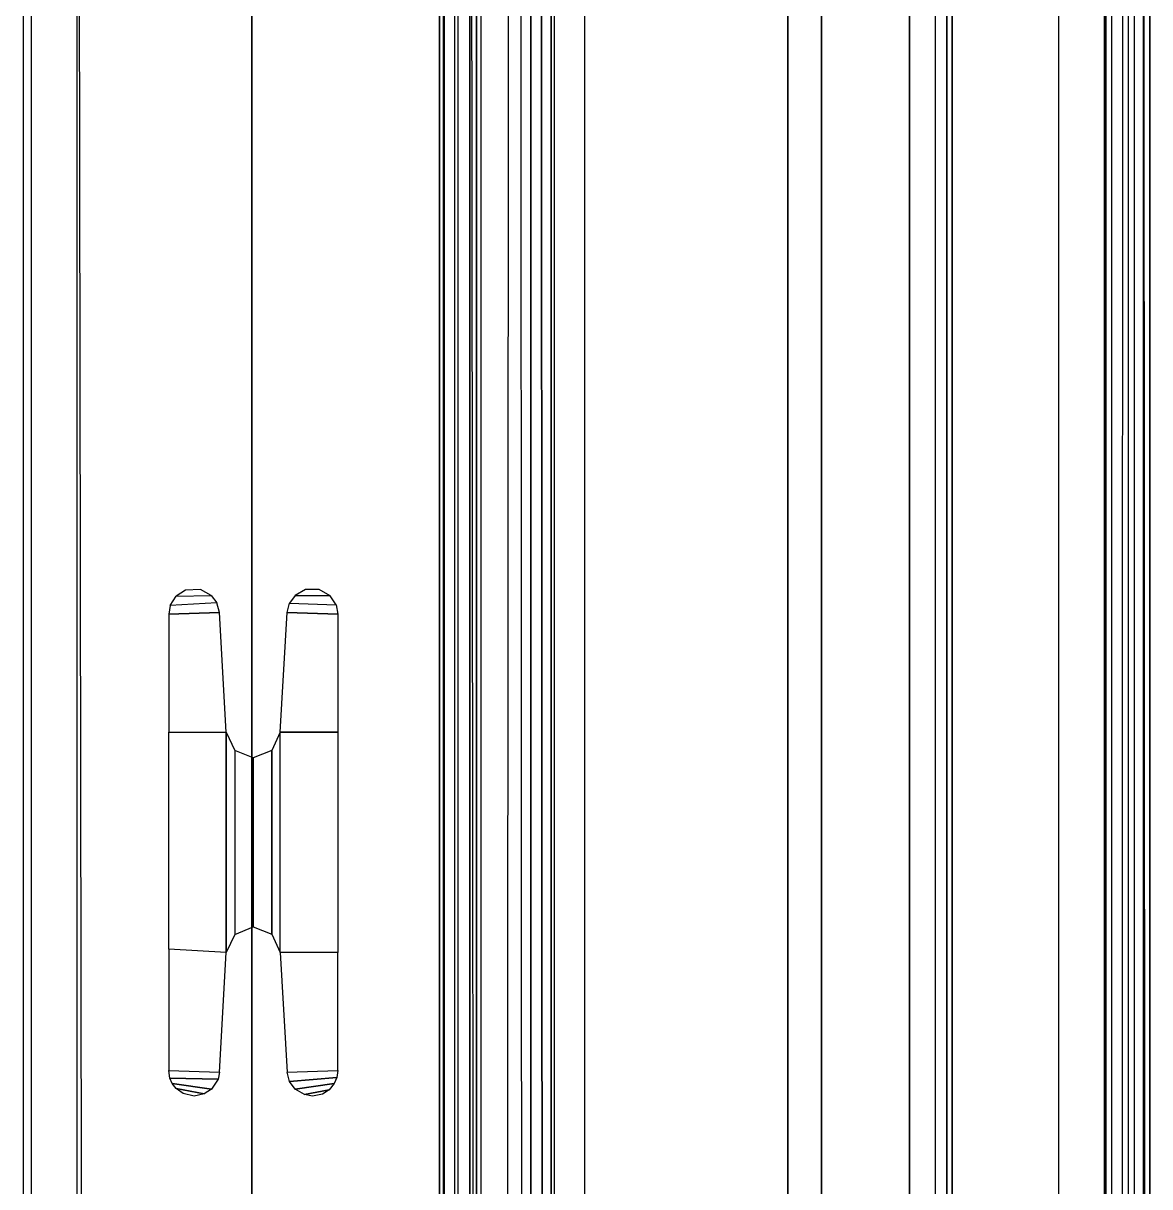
# Model space of a CAD drawing. Header units: inches. Extents: x 0 to 232, y 0 to 393.
# Drawn here: x 199 to 232.3, y 294.82 to 329.22 of the extents above; entities that cross this region are included whole.
import ezdxf

# ---------------------------------------------------------------- set-up
doc = ezdxf.new("R2010")
doc.units = ezdxf.units.IN
doc.header["$MEASUREMENT"] = 0
doc.layers.add('Layer1', color=4, linetype='CONTINUOUS')
doc.layers.add('vidro', color=2, linetype='CONTINUOUS')

msp = doc.modelspace()

# ---------------------------------------------------------------- linework, layer by layer
at = {"layer": 'Layer1'}
for points in [[(225.202, 0, 192), (225.966, 0, 191.691), (225.966, 390.2, 191.691), (225.202, 390.2, 192)], [(225.966, 390.2, 191.691), (226.301, 390.2, 190.938), (226.301, 0, 190.938), (225.966, 0, 191.691)], [(226.301, 390.2, 190.938), (226.464, 390.2, 186.2), (226.464, 0, 186.2), (226.301, 0, 190.938)], [(231.658, 0, 34.871), (226.464, 0, 186.2), (226.464, 390.2, 186.2), (231.665, 390.2, 34.666)], [(230.951, 390.2, 6.95), (229.601, 390.2, 6.95), (229.601, 0, 6.95), (231.001, 0, 6.95)], [(231.001, 0, 6.95), (231.001, 0, 0.645), (231.001, 390.2, 0.645), (230.951, 390.2, 6.95)], [(231.184, 390.2, 0.198), (231.001, 390.2, 0.65), (231.001, 0, 0.65), (231.191, 0, 0.191)], [(231.428, 0, 0.04), (231.191, 0, 0.191), (231.184, 390.2, 0.198), (231.503, 390.2, 0.017)], [(231.858, 390.2, 0.034), (231.503, 390.2, 0.017), (231.428, 0, 0.04), (231.798, 0, 0.017)], [(232.126, 0, 0.206), (231.798, 0, 0.017), (231.858, 390.2, 0.034), (232.112, 390.2, 0.192)], [(232.301, 390.2, 0.65), (232.112, 390.2, 0.192), (232.126, 0, 0.206), (232.301, 0, 0.65)], [(232.301, 0, 6.95), (232.301, 0, 0.65), (232.301, 390.2, 0.65), (232.301, 390.2, 6.95)], [(214.001, 379, 24), (214.001, 379, 9.8), (214.001, 1.5, 9.8), (214.001, 1.5, 24)], [(211.45, 374, 191.452), (211.301, 374, 190.9), (211.301, 0, 190.9), (211.462, 0, 191.473)], [(211.301, 0, 190.9), (211.301, 374, 190.9), (211.301, 374, 24.9), (211.301, 0, 24.9)], [(211.301, 0, 24.9), (211.437, 0, 24.425), (211.425, 374, 24.445), (211.301, 374, 24.9)], [(211.425, 374, 24.445), (211.752, 374, 24.12), (211.76, 0, 24.116), (211.437, 0, 24.425)], [(211.847, 0, 191.85), (211.462, 0, 191.473), (211.45, 374, 191.452), (211.851, 374, 191.853)], [(211.76, 0, 24.116), (212.201, 0, 24), (212.201, 374, 24), (211.752, 374, 24.12)], [(212.401, 374, 192), (211.851, 374, 191.853), (211.847, 0, 191.85), (212.401, 0, 192)], [(212.201, 1.5, 24), (214.001, 1.5, 24), (214.001, 374, 24), (212.201, 374, 24)], [(212.401, 0, 192), (225.202, 0, 192), (225.202, 373.953, 192), (212.401, 374, 192)], [(205.758, 369.5, 7.6), (200.59, 366.516, 7.6), (200.801, 241.428, 7.6), (205.758, 241.5, 7.6)], [(212.225, 369.5, 7.6), (205.758, 369.5, 7.6), (205.758, 84.44, 7.6), (212.527, 84.426, 6.9)], [(212.527, 1.5, 6.9), (213.122, 1.5, 6.462), (213.372, 369.5, 6.407), (212.527, 369.5, 6.9)], [(213.372, 369.5, 6.407), (213.695, 369.5, 6.416), (213.869, 1.5, 6.458), (213.122, 1.5, 6.462)], [(213.695, 369.5, 6.416), (213.869, 1.5, 6.458), (214.477, 1.5, 6.902), (214.303, 369.5, 6.707)], [(214.001, 1.5, 7.6), (214.701, 1.5, 7.6), (214.701, 369.5, 7.6), (214.001, 369.5, 7.6)], [(214.001, 1.5, 9.8), (214.001, 1.5, 7.6), (214.001, 369.5, 7.6), (214.001, 369.5, 9.8)], [(214.477, 1.5, 6.902), (214.701, 1.5, 7.6), (214.701, 369.5, 7.6), (214.303, 369.5, 6.707)], [(200.801, 241.428, 7.6), (200.59, 241.64, 7.6), (200.59, 366.516, 7.6)], [(199.001, 243.228, 7.022), (199.241, 242.989, 6.364), (199.241, 364.024, 6.364), (199.001, 363.13, 7.022)], [(200.59, 363.394, 7.6), (199.001, 363.13, 7.022), (199.001, 243.228, 7.022), (200.59, 241.64, 7.6)], [(204.559, 312.302, 7.6), (204.236, 312.477, 7.6), (203.798, 312.456, 7.6), (203.52, 312.279, 7.6)], [(208.078, 312.284, 7.6), (207.753, 312.472, 7.6), (207.344, 312.471, 7.6), (207.042, 312.3, 7.6)], [(203.345, 312.003, 7.6), (203.301, 311.75, 7.6), (204.8, 311.793, 7.6), (204.725, 312.08, 7.6)], [(204.725, 312.08, 7.6), (203.345, 312.003, 7.6), (203.52, 312.279, 7.6), (204.559, 312.302, 7.6)], [(208.25, 312.023, 7.6), (208.301, 311.75, 7.6), (206.803, 311.793, 7.6), (206.876, 312.076, 7.6)], [(206.876, 312.076, 7.6), (208.25, 312.023, 7.6), (208.078, 312.284, 7.6), (207.042, 312.3, 7.6)], [(203.301, 308.254, 7.6), (205.003, 308.254, 7.6), (204.8, 311.793, 7.6), (203.301, 311.75, 7.6)], [(206.803, 311.793, 7.6), (208.301, 311.75, 7.6), (208.301, 308.254, 7.6), (206.6, 308.254, 7.6)], [(203.301, 301.843, 7.6), (203.301, 308.254, 7.6), (205.003, 308.254, 7.6), (205.003, 301.746, 7.6)], [(205.003, 308.254, 7.6), (205.252, 307.718, 7.6), (205.251, 302.28, 7.6), (205.003, 301.746, 7.6)], [(206.349, 302.283, 7.6), (206.6, 301.746, 7.6), (206.6, 308.254, 7.6), (206.351, 307.718, 7.6)], [(208.301, 308.254, 7.6), (208.301, 301.746, 7.6), (206.6, 301.746, 7.6), (206.6, 308.254, 7.6)], [(205.251, 302.28, 7.6), (205.801, 302.5, 7.6), (205.801, 307.5, 7.6), (205.252, 307.718, 7.6)], [(206.351, 307.718, 7.6), (205.801, 307.5, 7.6), (205.801, 302.5, 7.6), (206.349, 302.283, 7.6)], [(205.003, 301.746, 7.6), (203.301, 301.843, 7.6), (203.301, 298.25, 7.6), (204.8, 298.207, 7.6)], [(206.803, 298.207, 7.6), (208.301, 298.25, 7.6), (208.301, 301.746, 7.6), (206.6, 301.746, 7.6)], [(204.8, 298.207, 7.6), (204.758, 297.999, 7.6), (203.335, 298.028, 7.6), (203.301, 298.25, 7.6)], [(208.301, 298.25, 7.6), (208.274, 298.049, 7.6), (206.873, 297.929, 7.6), (206.803, 298.207, 7.6)], [(203.404, 297.871, 7.6), (203.335, 298.028, 7.6), (204.758, 297.999, 7.6), (204.566, 297.705, 7.6)], [(208.274, 298.049, 7.6), (208.196, 297.867, 7.6), (207.036, 297.705, 7.6), (206.873, 297.929, 7.6)], [(204.566, 297.705, 7.6), (204.352, 297.563, 7.6), (203.521, 297.72, 7.6), (203.404, 297.871, 7.6)], [(204.352, 297.563, 7.6), (204.051, 297.5, 7.6), (203.731, 297.572, 7.6), (203.521, 297.72, 7.6)], [(208.196, 297.867, 7.6), (208.042, 297.682, 7.6), (207.31, 297.54, 7.6), (207.036, 297.705, 7.6)], [(208.042, 297.682, 7.6), (207.843, 297.559, 7.6), (207.551, 297.5, 7.6), (207.31, 297.54, 7.6)]]:
    msp.add_3dface(points, dxfattribs=at)
at = {"layer": 'Layer1', "invisible_edges": 12}
for points in [[(231.665, 390.2, 34.666), (232.091, 390.2, 16.137), (232.301, 0, 16.142), (231.658, 0, 34.871)], [(232.301, 390.2, 6.95), (232.091, 390.2, 16.137), (232.301, 0, 16.142), (232.301, 0, 6.95)]]:
    msp.add_3dface(points, dxfattribs=at)
at = {"layer": 'vidro'}
for points in [[(214.602, 41.084, 197.9), (215.602, 41.084, 196.9), (215.602, 349.084, 196.9), (214.602, 349.084, 197.9)], [(214.602, 41.084, 345.85), (214.602, 41.084, 197.9), (214.602, 349.084, 197.9), (214.602, 349.08, 345.85)], [(214.602, 41.084, 345.85), (215.602, 41.084, 346.85), (215.602, 349.08, 346.85), (214.602, 349.08, 345.85)], [(215.602, 349.084, 346.85), (221.602, 349.084, 346.85), (221.602, 41.084, 346.85), (215.602, 41.084, 346.85)], [(222.602, 41.084, 345.85), (221.602, 41.084, 346.85), (221.602, 349.084, 346.85), (222.602, 349.084, 345.85)], [(222.602, 41.084, 197.9), (221.602, 41.084, 196.9), (221.602, 349.084, 196.9), (222.602, 349.084, 197.9)], [(222.602, 41.084, 345.85), (222.602, 41.084, 197.9), (222.602, 349.084, 197.9), (222.602, 349.084, 345.85)]]:
    msp.add_3dface(points, dxfattribs=at)

doc.saveas('drawing.dxf')
